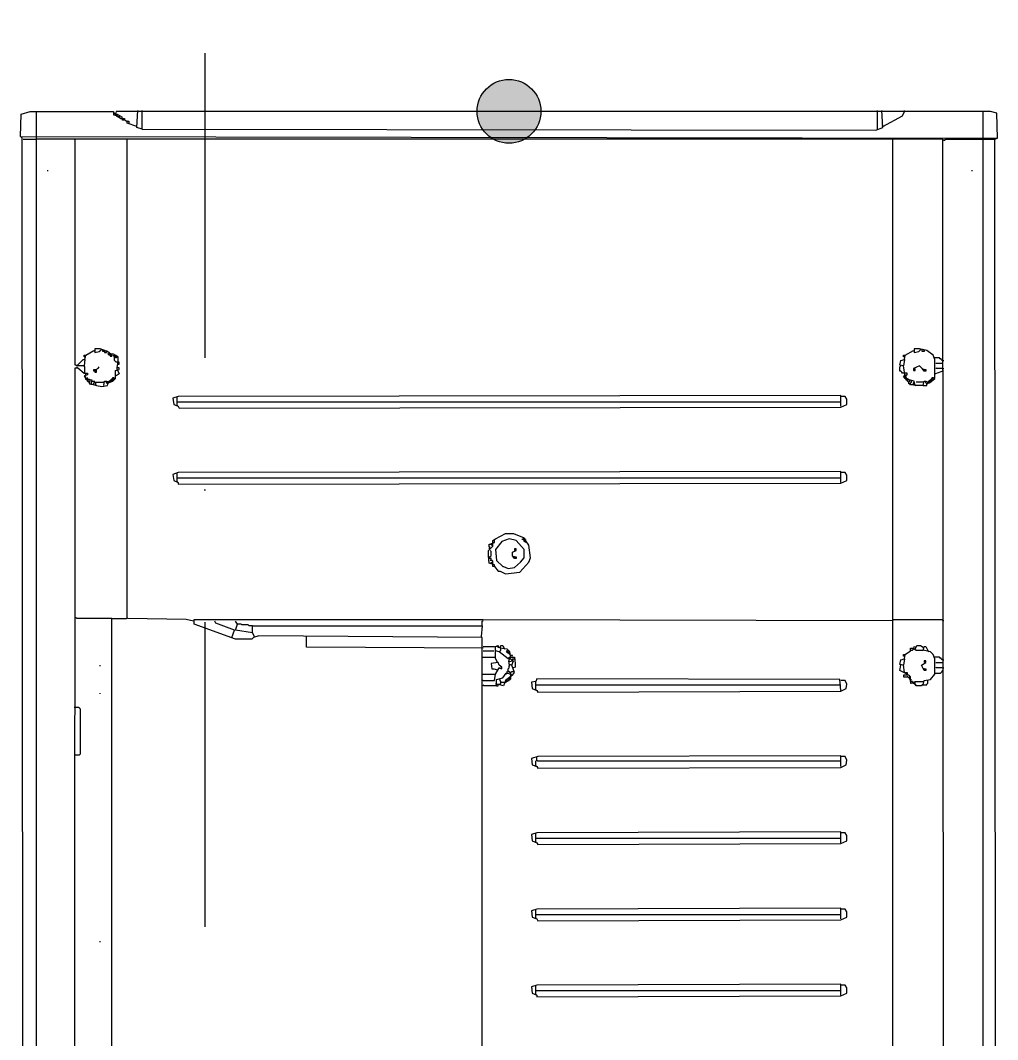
# Model space of a CAD drawing. Extents: x 3792242 to 5145247, y -1546315 to -1031918.
# Drawn here: x 3940755 to 3941524, y -1491204 to -1490401 of the extents above; entities that cross this region are included whole.
import ezdxf

# ---------------------------------------------------------------- set-up
doc = ezdxf.new("R2010")
doc.units = 0
doc.header["$MEASUREMENT"] = 0
doc.linetypes.add('BODKOCIARKOVANA_3', pattern=[5.6, 3, -1.3, 0, -1.3])
doc.layers.add('osi', color=253, linetype='CONTINUOUS')
doc.layers.add('ZZ-chladenie', color=133, linetype='CONTINUOUS')

msp = doc.modelspace()

# ---------------------------------------------------------------- hatches: boundary and pattern name
at = {"layer": 'ZZ-chladenie'}
h = msp.add_hatch(color=256, dxfattribs=at)
h.dxf.hatch_style = 1
h.paths.add_polyline_path([(3941164.645, -1490472.802, 1), (3941114.33, -1490472.802, 1)])

# ---------------------------------------------------------------- linework, layer by layer
at = {"layer": 'osi', "linetype": 'BODKOCIARKOVANA_3', "ltscale": 80}
msp.add_line((3940900, -1485946), (3940900, -1508356), dxfattribs=at)
at = {"layer": 'ZZ-chladenie'}
for p, q in [((3940846.475, -1490485.512), (3940847.182, -1490472.097)), ((3940850.712, -1490486.924), (3940850.712, -1490472.097)), ((3941429.676, -1490486.924), (3941429.676, -1490472.097)), ((3941433.912, -1490485.512), (3941433.206, -1490472.097)), ((3941450.857, -1490472.802), (3941450.857, -1490472.097)), ((3940754.689, -1490492.572), (3940755.394, -1490474.921)), ((3940755.394, -1490474.921), (3940762.456, -1490472.802)), ((3940762.456, -1490472.802), (3940828.118, -1490472.802)), ((3940767.397, -1492030.27), (3940767.397, -1490472.802)), ((3940828.118, -1490472.802), (3940828.118, -1490475.626)), ((3940828.824, -1490474.214), (3940828.118, -1490474.214)), ((3940828.118, -1490475.626), (3940829.53, -1490475.626)), ((3940829.53, -1490474.921), (3940828.824, -1490474.214)), ((3940830.236, -1490472.802), (3940829.53, -1490474.921)), ((3940829.53, -1490474.921), (3940830.943, -1490474.921)), ((3940829.53, -1490475.626), (3940829.53, -1490476.333)), ((3940829.53, -1490475.626), (3940833.767, -1490478.451)), ((3941518.638, -1490472.802), (3940830.236, -1490472.802)), ((3940830.943, -1490474.921), (3940834.472, -1490477.039)), ((3940830.943, -1490476.333), (3940830.943, -1490475.626)), ((3940830.943, -1490477.039), (3940830.943, -1490476.333)), ((3940831.648, -1490477.039), (3940830.943, -1490477.039)), ((3940831.648, -1490477.039), (3940832.355, -1490476.333)), ((3940832.355, -1490476.333), (3940833.06, -1490477.039)), ((3940833.06, -1490477.745), (3940833.06, -1490478.451)), ((3940833.767, -1490478.451), (3940836.591, -1490478.451)), ((3940834.472, -1490477.039), (3940834.472, -1490478.451)), ((3940835.179, -1490479.863), (3940835.179, -1490478.451)), ((3940836.591, -1490479.863), (3940835.179, -1490479.863)), ((3940836.591, -1490478.451), (3940836.591, -1490479.863)), ((3940837.297, -1490479.863), (3940836.591, -1490479.863)), ((3940838.003, -1490480.569), (3940837.297, -1490479.863)), ((3941433.912, -1490484.805), (3941449.445, -1490476.333)), ((3941449.445, -1490476.333), (3941450.857, -1490472.802)), ((3941512.99, -1491538.943), (3941512.99, -1490472.802)), ((3941523.581, -1490474.214), (3941518.638, -1490472.802)), ((3941524.287, -1490493.984), (3941523.581, -1490474.214)), ((3940838.709, -1490480.569), (3940838.003, -1490480.569)), ((3940838.709, -1490481.981), (3940838.709, -1490480.569)), ((3940838.709, -1490480.569), (3940840.121, -1490480.569)), ((3940846.475, -1490484.805), (3940838.709, -1490481.981)), ((3940840.121, -1490480.569), (3940840.121, -1490481.981)), ((3940850.712, -1490486.924), (3940846.475, -1490485.512)), ((3940850.712, -1490486.924), (3941428.264, -1490487.63)), ((3941428.264, -1490487.63), (3941433.912, -1490485.512)), ((3941433.912, -1490484.805), (3941433.206, -1490484.1)), ((3940756.101, -1490493.984), (3940754.689, -1490492.572)), ((3940754.689, -1490492.572), (3941524.287, -1490493.984)), ((3940757.403, -1492030.27), (3940756.101, -1490493.984)), ((3940756.807, -1490494.69), (3940767.397, -1490494.69)), ((3941481.218, -1490494.69), (3940767.397, -1490494.69)), ((3940797.758, -1490495.396), (3940797.052, -1490494.69)), ((3940797.758, -1490672.616), (3940797.758, -1490495.396)), ((3940838.709, -1490871.722), (3940838.709, -1490494.69)), ((3941441.679, -1492030.27), (3941441.679, -1490494.69)), ((3941481.924, -1491917.388), (3941481.218, -1490494.69)), ((3941481.924, -1490495.396), (3941481.218, -1490495.396)), ((3941481.924, -1490495.396), (3941482.63, -1490495.396)), ((3941482.63, -1490495.396), (3941483.336, -1490494.69)), ((3941483.336, -1490494.69), (3941512.99, -1490494.69)), ((3941512.99, -1490494.69), (3941522.169, -1490494.69)), ((3941522.169, -1490494.69), (3941524.287, -1490493.984)), ((3941522.875, -1492027.532), (3941522.169, -1490494.69)), ((3940775.87, -1490519.402), (3940776.576, -1490519.402)), ((3941503.811, -1490519.402), (3941504.518, -1490519.402)), ((3940804.819, -1490666.261), (3940804.819, -1490664.849)), ((3940804.819, -1490664.849), (3940806.231, -1490664.849)), ((3940805.524, -1490668.379), (3940806.231, -1490664.849)), ((3940806.231, -1490664.849), (3940812.585, -1490661.319)), ((3940812.585, -1490661.319), (3940813.291, -1490662.025)), ((3940817.527, -1490659.907), (3940813.291, -1490659.907)), ((3940813.291, -1490659.907), (3940813.291, -1490662.731)), ((3940813.291, -1490662.731), (3940816.821, -1490662.025)), ((3940816.821, -1490662.025), (3940818.234, -1490660.613)), ((3940823.176, -1490662.025), (3940817.527, -1490659.907)), ((3940818.234, -1490660.613), (3940818.234, -1490659.907)), ((3940819.646, -1490662.025), (3940819.646, -1490660.613)), ((3940821.058, -1490662.025), (3940819.646, -1490662.025)), ((3940821.058, -1490661.319), (3940821.058, -1490660.613)), ((3940821.058, -1490661.319), (3940821.058, -1490662.025)), ((3940821.058, -1490662.025), (3940821.058, -1490662.731)), ((3940821.058, -1490662.731), (3940822.47, -1490662.731)), ((3940822.47, -1490662.025), (3940822.47, -1490661.319)), ((3940822.47, -1490662.731), (3940822.47, -1490662.025)), ((3940826, -1490664.143), (3940823.176, -1490662.025)), ((3940823.882, -1490662.731), (3940823.882, -1490662.025)), ((3940823.882, -1490664.143), (3940823.882, -1490663.437)), ((3940823.882, -1490663.437), (3940824.588, -1490664.143)), ((3940824.588, -1490664.849), (3940823.882, -1490664.143)), ((3940824.588, -1490664.143), (3940825.294, -1490663.437)), ((3940824.588, -1490664.143), (3940825.294, -1490664.849)), ((3940825.294, -1490664.849), (3940824.588, -1490664.849)), ((3940825.294, -1490663.437), (3940826, -1490664.143)), ((3940825.294, -1490664.849), (3940826, -1490664.143)), ((3940825.294, -1490664.849), (3940825.294, -1490665.555)), ((3940826.706, -1490664.143), (3940826, -1490664.143)), ((3940828.118, -1490664.143), (3940826, -1490664.143)), ((3940826.706, -1490664.849), (3940826.706, -1490664.143)), ((3940826.706, -1490665.555), (3940826.706, -1490664.849)), ((3940831.648, -1490666.261), (3940828.118, -1490664.143)), ((3940828.118, -1490665.555), (3940828.118, -1490664.849)), ((3940828.118, -1490664.849), (3940828.824, -1490665.555)), ((3940828.824, -1490665.555), (3940829.53, -1490664.849)), ((3940829.53, -1490664.849), (3940830.236, -1490665.555)), ((3941450.151, -1490666.261), (3941450.151, -1490664.849)), ((3941450.151, -1490664.849), (3941451.564, -1490664.849)), ((3941450.857, -1490668.379), (3941451.564, -1490664.849)), ((3941451.564, -1490664.849), (3941457.918, -1490661.319)), ((3941457.918, -1490661.319), (3941458.624, -1490662.025)), ((3941462.86, -1490659.907), (3941458.624, -1490659.907)), ((3941458.624, -1490659.907), (3941458.624, -1490662.731)), ((3941458.624, -1490662.731), (3941462.155, -1490662.025)), ((3941462.155, -1490662.025), (3941463.567, -1490660.613)), ((3941468.509, -1490661.319), (3941462.86, -1490659.907)), ((3941463.567, -1490660.613), (3941463.567, -1490659.907)), ((3941464.979, -1490662.025), (3941464.979, -1490660.613)), ((3941466.391, -1490662.025), (3941464.979, -1490662.025)), ((3941466.391, -1490661.319), (3941466.391, -1490660.613)), ((3941466.391, -1490661.319), (3941466.391, -1490662.025)), ((3941473.451, -1490664.849), (3941468.509, -1490661.319)), ((3941474.863, -1490668.379), (3941473.451, -1490664.849)), ((3940798.464, -1490672.616), (3940797.758, -1490672.616)), ((3940799.17, -1490673.322), (3940798.464, -1490672.616)), ((3940799.17, -1490673.322), (3940804.112, -1490668.379)), ((3940804.112, -1490668.379), (3940805.524, -1490668.379)), ((3940805.524, -1490666.261), (3940804.819, -1490666.261)), ((3940805.524, -1490668.379), (3940804.819, -1490673.322)), ((3940805.524, -1490666.261), (3940806.231, -1490666.261)), ((3940825.294, -1490665.555), (3940826.706, -1490665.555)), ((3940828.824, -1490665.555), (3940828.118, -1490665.555)), ((3940828.824, -1490669.085), (3940828.824, -1490665.555)), ((3940829.53, -1490669.791), (3940828.824, -1490669.085)), ((3940829.53, -1490666.261), (3940830.236, -1490665.555)), ((3940829.53, -1490666.967), (3940829.53, -1490666.261)), ((3940830.236, -1490666.967), (3940829.53, -1490666.967)), ((3940830.236, -1490670.497), (3940829.53, -1490669.791)), ((3940830.943, -1490665.555), (3940830.236, -1490665.555)), ((3940830.943, -1490666.261), (3940830.236, -1490666.967)), ((3940830.943, -1490670.497), (3940830.236, -1490670.497)), ((3940830.943, -1490666.261), (3940830.943, -1490665.555)), ((3940830.943, -1490674.734), (3940831.648, -1490669.791)), ((3940832.355, -1490670.497), (3940830.943, -1490670.497)), ((3940830.943, -1490671.91), (3940832.355, -1490671.91)), ((3940831.648, -1490669.791), (3940831.648, -1490666.261)), ((3940832.355, -1490671.91), (3940832.355, -1490670.497)), ((3941447.327, -1490672.616), (3941448.033, -1490669.085)), ((3941450.151, -1490673.322), (3941447.327, -1490672.616)), ((3941448.033, -1490669.085), (3941450.857, -1490668.379)), ((3941448.033, -1490673.322), (3941448.033, -1490672.616)), ((3941450.857, -1490666.261), (3941450.151, -1490666.261)), ((3941450.857, -1490668.379), (3941450.151, -1490673.322)), ((3941450.857, -1490666.261), (3941451.564, -1490666.261)), ((3941478.394, -1490666.967), (3941474.157, -1490666.967)), ((3941474.863, -1490679.676), (3941474.863, -1490668.379)), ((3941475.569, -1490671.203), (3941481.218, -1490671.203)), ((3941479.099, -1490667.673), (3941478.394, -1490666.967)), ((3941479.806, -1490667.673), (3941479.099, -1490667.673)), ((3941479.806, -1490668.379), (3941479.806, -1490667.673)), ((3941480.512, -1490669.085), (3941479.806, -1490668.379)), ((3941481.218, -1490669.085), (3941480.512, -1490668.379)), ((3941481.218, -1490669.085), (3941480.512, -1490669.085)), ((3941481.218, -1490669.085), (3941481.924, -1490669.085)), ((3940797.114, -1492030.27), (3940797.758, -1490674.734)), ((3940797.758, -1490674.734), (3940799.876, -1490674.734)), ((3940804.819, -1490673.322), (3940799.17, -1490673.322)), ((3940799.17, -1490674.028), (3940799.17, -1490674.734)), ((3940799.876, -1490674.734), (3940804.819, -1490678.97)), ((3940805.524, -1490674.028), (3940804.819, -1490673.322)), ((3940804.819, -1490678.97), (3940807.643, -1490678.97)), ((3940807.643, -1490680.382), (3940804.819, -1490681.088)), ((3940804.819, -1490681.088), (3940807.643, -1490685.324)), ((3940805.524, -1490678.97), (3940805.524, -1490674.028)), ((3940806.231, -1490680.382), (3940806.231, -1490678.97)), ((3940807.643, -1490678.97), (3940807.643, -1490680.382)), ((3940812.585, -1490677.558), (3940812.585, -1490676.146)), ((3940812.585, -1490676.146), (3940813.997, -1490676.146)), ((3940813.291, -1490677.558), (3940812.585, -1490677.558)), ((3940813.997, -1490676.852), (3940813.291, -1490677.558)), ((3940813.291, -1490677.558), (3940813.291, -1490678.264)), ((3940813.291, -1490678.264), (3940814.703, -1490678.264)), ((3940813.997, -1490676.146), (3940813.997, -1490676.852)), ((3940814.703, -1490676.146), (3940815.409, -1490675.44)), ((3940814.703, -1490678.264), (3940814.703, -1490676.146)), ((3940815.409, -1490675.44), (3940816.115, -1490674.734)), ((3940816.115, -1490674.734), (3940816.821, -1490674.028)), ((3940829.53, -1490676.852), (3940832.355, -1490676.146)), ((3940829.53, -1490683.207), (3940829.53, -1490676.852)), ((3940832.355, -1490679.676), (3940830.236, -1490681.088)), ((3940830.943, -1490676.146), (3940830.943, -1490674.734)), ((3940832.355, -1490674.734), (3940830.943, -1490674.734)), ((3940830.943, -1490676.146), (3940832.355, -1490679.676)), ((3940832.355, -1490676.146), (3940832.355, -1490674.734)), ((3941447.327, -1490674.028), (3941448.033, -1490673.322)), ((3941447.327, -1490677.558), (3941447.327, -1490674.028)), ((3941448.033, -1490677.558), (3941447.327, -1490677.558)), ((3941448.739, -1490678.264), (3941448.033, -1490677.558)), ((3941449.445, -1490678.97), (3941448.739, -1490678.264)), ((3941450.857, -1490678.97), (3941449.445, -1490678.97)), ((3941451.564, -1490681.794), (3941450.151, -1490673.322)), ((3941454.388, -1490686.031), (3941450.151, -1490681.088)), ((3941450.151, -1490681.088), (3941451.564, -1490681.088)), ((3941451.564, -1490678.97), (3941450.857, -1490678.97)), ((3941452.976, -1490678.97), (3941451.564, -1490678.97)), ((3941451.564, -1490681.088), (3941452.269, -1490680.382)), ((3941452.269, -1490681.794), (3941451.564, -1490681.088)), ((3941452.269, -1490680.382), (3941452.976, -1490680.382)), ((3941452.976, -1490680.382), (3941452.976, -1490678.97)), ((3941462.86, -1490673.322), (3941457.918, -1490675.44)), ((3941457.918, -1490675.44), (3941457.918, -1490676.852)), ((3941457.918, -1490676.852), (3941459.33, -1490676.852)), ((3941459.33, -1490676.852), (3941459.33, -1490675.44)), ((3941464.979, -1490675.44), (3941462.86, -1490673.322)), ((3941466.391, -1490677.558), (3941464.979, -1490675.44)), ((3941466.391, -1490676.146), (3941465.684, -1490676.146)), ((3941466.391, -1490676.146), (3941467.803, -1490676.146)), ((3941467.803, -1490677.558), (3941466.391, -1490677.558)), ((3941467.803, -1490676.146), (3941467.803, -1490677.558)), ((3941474.863, -1490679.676), (3941480.512, -1490677.558)), ((3941474.863, -1490683.207), (3941474.863, -1490679.676)), ((3941476.275, -1490675.44), (3941475.569, -1490674.734)), ((3941481.218, -1490675.44), (3941476.275, -1490675.44)), ((3941480.512, -1490677.558), (3941481.218, -1490676.852)), ((3941481.218, -1490675.44), (3941481.924, -1490675.44)), ((3940805.524, -1490682.5), (3940806.231, -1490681.794)), ((3940806.231, -1490683.207), (3940805.524, -1490682.5)), ((3940806.231, -1490683.912), (3940806.231, -1490683.207)), ((3940806.936, -1490683.912), (3940806.231, -1490683.912)), ((3940808.349, -1490683.912), (3940806.936, -1490682.5)), ((3940806.936, -1490683.912), (3940807.643, -1490683.207)), ((3940807.643, -1490684.619), (3940806.936, -1490683.912)), ((3940807.643, -1490683.207), (3940808.349, -1490683.912)), ((3940808.349, -1490685.324), (3940807.643, -1490684.619)), ((3940807.643, -1490685.324), (3940808.349, -1490685.324)), ((3940809.055, -1490683.912), (3940808.349, -1490683.912)), ((3940811.173, -1490684.619), (3940808.349, -1490683.912)), ((3940808.349, -1490686.031), (3940808.349, -1490685.324)), ((3940808.349, -1490685.324), (3940809.055, -1490687.443)), ((3940809.055, -1490686.031), (3940808.349, -1490686.031)), ((3940809.055, -1490684.619), (3940809.055, -1490683.912)), ((3940809.055, -1490686.031), (3940809.761, -1490685.324)), ((3940809.055, -1490687.443), (3940810.467, -1490687.443)), ((3940809.761, -1490685.324), (3940809.761, -1490684.619)), ((3940810.467, -1490687.443), (3940811.173, -1490684.619)), ((3940810.467, -1490687.443), (3940810.467, -1490688.148)), ((3940810.467, -1490687.443), (3940814.703, -1490688.855)), ((3940811.173, -1490685.324), (3940813.291, -1490685.324)), ((3940812.585, -1490686.736), (3940813.291, -1490686.031)), ((3940812.585, -1490688.148), (3940812.585, -1490686.736)), ((3940813.291, -1490686.031), (3940820.352, -1490686.031)), ((3940813.997, -1490686.736), (3940813.291, -1490686.736)), ((3940813.997, -1490688.148), (3940813.997, -1490686.736)), ((3940813.997, -1490688.148), (3940813.997, -1490688.855)), ((3940814.703, -1490688.855), (3940818.939, -1490689.561)), ((3940818.939, -1490689.561), (3940823.176, -1490688.855)), ((3940820.352, -1490688.855), (3940821.058, -1490685.324)), ((3940821.058, -1490685.324), (3940822.47, -1490685.324)), ((3940822.47, -1490685.324), (3940823.882, -1490686.031)), ((3940822.47, -1490686.736), (3940822.47, -1490686.031)), ((3940823.176, -1490687.443), (3940822.47, -1490686.736)), ((3940823.176, -1490688.855), (3940823.882, -1490686.736)), ((3940823.176, -1490687.443), (3940823.882, -1490687.443)), ((3940823.882, -1490686.031), (3940828.118, -1490682.5)), ((3940823.882, -1490686.031), (3940823.882, -1490685.324)), ((3940823.882, -1490686.736), (3940827.412, -1490685.324)), ((3940823.882, -1490687.443), (3940823.882, -1490686.736)), ((3940825.294, -1490685.324), (3940825.294, -1490684.619)), ((3940825.294, -1490684.619), (3940826, -1490684.619)), ((3940825.294, -1490685.324), (3940825.294, -1490686.031)), ((3940826, -1490684.619), (3940826.706, -1490683.912)), ((3940826, -1490684.619), (3940826.706, -1490685.324)), ((3940826.706, -1490683.912), (3940827.412, -1490683.207)), ((3940826.706, -1490685.324), (3940827.412, -1490684.619)), ((3940827.412, -1490683.207), (3940827.412, -1490682.5)), ((3940827.412, -1490682.5), (3940828.118, -1490682.5)), ((3940827.412, -1490685.324), (3940829.53, -1490683.207)), ((3940827.412, -1490684.619), (3940828.118, -1490684.619)), ((3940828.824, -1490683.207), (3940828.118, -1490682.5)), ((3940828.118, -1490683.912), (3940828.824, -1490683.207)), ((3940828.118, -1490684.619), (3940828.118, -1490683.912)), ((3941450.857, -1490682.5), (3941450.151, -1490682.5)), ((3941451.564, -1490683.207), (3941450.857, -1490682.5)), ((3941453.681, -1490683.912), (3941451.564, -1490681.794)), ((3941452.269, -1490683.912), (3941451.564, -1490683.207)), ((3941452.269, -1490682.5), (3941452.269, -1490681.794)), ((3941452.269, -1490683.912), (3941452.976, -1490683.207)), ((3941452.269, -1490684.619), (3941452.269, -1490683.912)), ((3941452.976, -1490684.619), (3941452.269, -1490684.619)), ((3941452.976, -1490683.207), (3941453.681, -1490683.912)), ((3941453.681, -1490685.324), (3941452.976, -1490684.619)), ((3941454.388, -1490683.912), (3941453.681, -1490683.912)), ((3941458.624, -1490685.324), (3941453.681, -1490683.912)), ((3941454.388, -1490686.031), (3941453.681, -1490685.324)), ((3941454.388, -1490684.619), (3941454.388, -1490683.912)), ((3941454.388, -1490686.031), (3941455.093, -1490685.324)), ((3941454.388, -1490687.443), (3941454.388, -1490686.031)), ((3941455.093, -1490687.443), (3941454.388, -1490687.443)), ((3941455.093, -1490685.324), (3941455.093, -1490684.619)), ((3941455.8, -1490688.148), (3941455.093, -1490687.443)), ((3941455.8, -1490686.736), (3941456.506, -1490686.031)), ((3941455.8, -1490687.443), (3941455.8, -1490686.736)), ((3941457.918, -1490688.148), (3941455.8, -1490688.148)), ((3941456.506, -1490685.324), (3941456.506, -1490684.619)), ((3941456.506, -1490686.031), (3941456.506, -1490685.324)), ((3941457.918, -1490686.736), (3941458.624, -1490686.031)), ((3941457.918, -1490688.148), (3941457.918, -1490686.736)), ((3941457.918, -1490688.148), (3941459.33, -1490688.148)), ((3941459.33, -1490688.855), (3941458.624, -1490685.324)), ((3941458.624, -1490686.031), (3941458.624, -1490686.736)), ((3941459.33, -1490688.148), (3941460.036, -1490688.855)), ((3941465.684, -1490688.855), (3941459.33, -1490688.855)), ((3941465.684, -1490686.031), (3941460.036, -1490686.031)), ((3941465.684, -1490688.855), (3941466.391, -1490685.324)), ((3941465.684, -1490688.855), (3941468.509, -1490688.855)), ((3941466.391, -1490685.324), (3941467.803, -1490685.324)), ((3941467.803, -1490685.324), (3941470.627, -1490686.736)), ((3941467.803, -1490686.736), (3941467.803, -1490686.031)), ((3941468.509, -1490687.443), (3941467.803, -1490686.736)), ((3941468.509, -1490687.443), (3941469.215, -1490686.736)), ((3941468.509, -1490688.855), (3941468.509, -1490687.443)), ((3941469.215, -1490687.443), (3941468.509, -1490687.443)), ((3941469.215, -1490686.031), (3941473.451, -1490682.5)), ((3941469.215, -1490686.736), (3941469.215, -1490687.443)), ((3941470.627, -1490686.736), (3941474.863, -1490683.207)), ((3941470.627, -1490685.324), (3941470.627, -1490684.619)), ((3941470.627, -1490684.619), (3941471.333, -1490684.619)), ((3941470.627, -1490685.324), (3941470.627, -1490686.031)), ((3941471.333, -1490684.619), (3941472.039, -1490683.912)), ((3941471.333, -1490684.619), (3941472.039, -1490685.324)), ((3941472.039, -1490683.912), (3941472.745, -1490683.207)), ((3941472.039, -1490685.324), (3941472.745, -1490684.619)), ((3941472.745, -1490683.207), (3941472.745, -1490682.5)), ((3941472.745, -1490682.5), (3941473.451, -1490682.5)), ((3941472.745, -1490684.619), (3941473.451, -1490684.619)), ((3941474.157, -1490683.207), (3941473.451, -1490682.5)), ((3941473.451, -1490683.912), (3941474.157, -1490683.207)), ((3941473.451, -1490684.619), (3941473.451, -1490683.912)), ((3941400.727, -1490696.622), (3940878.954, -1490697.327)), ((3941400.727, -1490705.094), (3941400.727, -1490696.622)), ((3940878.954, -1490697.327), (3940874.718, -1490698.739)), ((3940874.718, -1490698.739), (3940875.424, -1490703.682)), ((3940875.424, -1490703.682), (3940878.954, -1490705.094)), ((3940878.248, -1490704.388), (3940878.248, -1490698.034)), ((3940878.248, -1490701.564), (3941400.727, -1490701.564)), ((3940878.248, -1490704.388), (3940878.248, -1490705.094)), ((3940878.954, -1490705.094), (3940879.66, -1490706.506)), ((3941404.258, -1490697.327), (3941400.727, -1490697.327)), ((3941400.727, -1490705.8), (3941405.67, -1490703.682)), ((3941405.67, -1490699.446), (3941404.258, -1490697.327)), ((3941405.67, -1490703.682), (3941405.67, -1490699.446)), ((3940879.66, -1490706.506), (3941400.727, -1490705.8)), ((3940878.954, -1490757.342), (3940874.718, -1490758.754)), ((3940874.718, -1490758.754), (3940875.424, -1490763.697)), ((3940878.248, -1490764.402), (3940878.248, -1490758.048)), ((3941400.727, -1490756.636), (3940878.954, -1490757.342)), ((3941400.727, -1490765.109), (3941400.727, -1490756.636)), ((3941404.258, -1490757.342), (3941400.727, -1490757.342)), ((3941405.67, -1490759.46), (3941404.258, -1490757.342)), ((3941405.67, -1490763.697), (3941405.67, -1490759.46)), ((3940875.424, -1490763.697), (3940878.954, -1490765.109)), ((3940878.248, -1490761.578), (3941400.727, -1490761.578)), ((3940878.248, -1490764.402), (3940878.248, -1490765.109)), ((3940878.954, -1490765.109), (3940878.954, -1490766.521)), ((3940878.954, -1490766.521), (3941400.727, -1490765.815)), ((3941400.727, -1490765.815), (3941405.67, -1490763.697)), ((3941126.779, -1490811.002), (3941128.897, -1490809.59)), ((3941128.897, -1490809.59), (3941136.663, -1490805.354)), ((3941139.488, -1490809.59), (3941133.839, -1490811.708)), ((3941136.663, -1490805.354), (3941143.018, -1490805.354)), ((3941145.136, -1490811.002), (3941139.488, -1490809.59)), ((3941143.018, -1490805.354), (3941151.49, -1490808.884)), ((3941151.49, -1490808.884), (3941150.078, -1490810.296)), ((3941150.078, -1490810.296), (3941150.078, -1490809.59)), ((3941150.078, -1490809.59), (3941151.49, -1490809.59)), ((3941152.197, -1490809.59), (3941151.49, -1490809.59)), ((3941152.197, -1490810.296), (3941152.197, -1490809.59)), ((3941123.249, -1490818.768), (3941126.779, -1490815.239)), ((3941123.955, -1490815.944), (3941123.955, -1490813.826)), ((3941123.955, -1490813.826), (3941125.367, -1490813.826)), ((3941123.955, -1490815.944), (3941124.661, -1490815.944)), ((3941124.661, -1490815.944), (3941123.955, -1490816.651)), ((3941123.955, -1490816.651), (3941123.955, -1490817.356)), ((3941123.955, -1490817.356), (3941124.661, -1490817.356)), ((3941125.367, -1490813.826), (3941125.367, -1490813.12)), ((3941125.367, -1490813.12), (3941126.779, -1490813.12)), ((3941125.367, -1490813.826), (3941126.073, -1490814.532)), ((3941126.073, -1490814.532), (3941126.779, -1490814.532)), ((3941126.779, -1490815.239), (3941126.779, -1490811.002)), ((3941126.779, -1490813.12), (3941127.485, -1490812.414)), ((3941127.485, -1490812.414), (3941128.191, -1490812.414)), ((3941128.191, -1490811.002), (3941128.191, -1490810.296)), ((3941128.191, -1490812.414), (3941128.191, -1490811.002)), ((3941133.839, -1490811.708), (3941128.897, -1490818.063)), ((3941145.136, -1490817.356), (3941143.724, -1490817.356)), ((3941143.724, -1490817.356), (3941143.724, -1490818.768)), ((3941151.49, -1490818.063), (3941145.136, -1490811.002)), ((3941145.136, -1490818.768), (3941145.136, -1490817.356)), ((3941152.197, -1490810.296), (3941150.785, -1490811.002)), ((3941150.785, -1490811.002), (3941153.609, -1490812.414)), ((3941152.903, -1490811.002), (3941152.197, -1490810.296)), ((3941155.021, -1490814.532), (3941152.197, -1490810.296)), ((3941152.197, -1490811.708), (3941152.903, -1490811.002)), ((3941152.197, -1490811.708), (3941152.197, -1490812.414)), ((3941156.433, -1490824.417), (3941155.021, -1490814.532)), ((3941123.249, -1490823.005), (3941123.249, -1490818.768)), ((3941123.955, -1490828.654), (3941123.249, -1490823.005)), ((3941123.955, -1490823.711), (3941123.249, -1490823.711)), ((3941123.955, -1490823.711), (3941124.661, -1490823.711)), ((3941125.367, -1490825.123), (3941123.955, -1490825.123)), ((3941125.367, -1490819.475), (3941124.661, -1490818.768)), ((3941124.661, -1490823.711), (3941125.367, -1490823.005)), ((3941125.367, -1490823.005), (3941125.367, -1490819.475)), ((3941125.367, -1490825.829), (3941125.367, -1490825.123)), ((3941128.897, -1490818.063), (3941129.603, -1490826.535)), ((3941142.312, -1490820.18), (3941145.136, -1490818.768)), ((3941142.312, -1490823.005), (3941142.312, -1490820.18)), ((3941143.724, -1490825.123), (3941142.312, -1490823.005)), ((3941143.724, -1490823.711), (3941143.018, -1490823.711)), ((3941143.724, -1490823.711), (3941145.136, -1490823.711)), ((3941145.136, -1490825.123), (3941143.724, -1490825.123)), ((3941145.136, -1490823.711), (3941145.136, -1490825.123)), ((3941148.666, -1490827.947), (3941151.49, -1490824.417)), ((3941151.49, -1490824.417), (3941151.49, -1490818.063)), ((3941155.021, -1490827.947), (3941156.433, -1490824.417)), ((3941128.191, -1490830.066), (3941123.955, -1490828.654)), ((3941124.661, -1490826.535), (3941125.367, -1490825.829)), ((3941126.073, -1490826.535), (3941124.661, -1490826.535)), ((3941125.367, -1490828.654), (3941126.073, -1490827.947)), ((3941126.779, -1490827.242), (3941126.073, -1490826.535)), ((3941126.073, -1490827.947), (3941126.779, -1490827.947)), ((3941126.779, -1490830.066), (3941126.779, -1490827.242)), ((3941126.779, -1490831.478), (3941126.779, -1490830.066)), ((3941128.191, -1490831.478), (3941126.779, -1490831.478)), ((3941128.191, -1490831.478), (3941128.191, -1490830.066)), ((3941128.191, -1490831.478), (3941128.897, -1490832.184)), ((3941128.191, -1490831.478), (3941131.015, -1490835.008)), ((3941129.603, -1490826.535), (3941134.545, -1490831.478)), ((3941134.545, -1490831.478), (3941135.251, -1490831.478)), ((3941135.251, -1490831.478), (3941138.782, -1490832.89)), ((3941138.782, -1490832.89), (3941143.724, -1490832.184)), ((3941143.724, -1490832.184), (3941148.666, -1490827.947)), ((3941147.961, -1490835.714), (3941155.021, -1490827.947)), ((3941131.015, -1490835.008), (3941132.427, -1490835.008)), ((3941132.427, -1490835.008), (3941136.663, -1490837.126)), ((3941136.663, -1490837.126), (3941147.961, -1490835.714)), ((3940798.464, -1490871.722), (3940797.758, -1490871.722)), ((3940799.17, -1490872.429), (3940798.464, -1490871.722)), ((3940826.706, -1490872.429), (3940799.17, -1490872.429)), ((3940826.706, -1492030.27), (3940826.706, -1490872.429)), ((3940826.706, -1490872.429), (3940838.003, -1490872.429)), ((3940838.003, -1490872.429), (3940838.709, -1490871.722)), ((3940839.415, -1490872.429), (3940838.709, -1490871.722)), ((3940885.309, -1490873.135), (3940839.415, -1490872.429)), ((3940890.957, -1490874.547), (3940885.309, -1490873.135)), ((3940891.663, -1490876.665), (3940891.663, -1490873.135)), ((3940891.663, -1490873.135), (3941119.013, -1490873.135)), ((3941118.306, -1490874.547), (3941119.013, -1490873.841)), ((3941119.013, -1490873.135), (3941441.679, -1490873.841)), ((3941441.679, -1490873.841), (3941442.385, -1490873.135)), ((3941442.385, -1490873.135), (3941480.512, -1490873.135)), ((3941480.512, -1490873.135), (3941481.218, -1490873.841)), ((3941481.218, -1490873.841), (3941481.924, -1490873.841)), ((3940924.141, -1490888.668), (3940891.663, -1490876.665)), ((3940908.608, -1490875.959), (3940907.902, -1490874.547)), ((3940923.436, -1490881.608), (3940908.608, -1490875.959)), ((3940921.317, -1490887.256), (3940923.436, -1490881.608)), ((3940925.553, -1490876.665), (3940924.141, -1490874.547)), ((3940924.141, -1490881.608), (3940925.553, -1490876.665)), ((3940937.556, -1490883.726), (3940924.141, -1490881.608)), ((3940928.378, -1490876.665), (3940925.553, -1490876.665)), ((3940929.084, -1490877.371), (3940928.378, -1490876.665)), ((3940934.027, -1490877.371), (3940929.084, -1490877.371)), ((3940934.732, -1490878.077), (3940934.027, -1490877.371)), ((3940937.556, -1490878.077), (3940934.732, -1490878.077)), ((3940937.556, -1490883.726), (3940937.556, -1490878.077)), ((3940937.556, -1490878.077), (3941118.306, -1490878.077)), ((3941118.306, -1490878.077), (3941117.6, -1490886.55)), ((3941118.306, -1490878.077), (3941118.306, -1490874.547)), ((3940936.851, -1490888.668), (3940924.141, -1490888.668)), ((3940938.263, -1490887.256), (3940936.851, -1490888.668)), ((3940938.968, -1490886.55), (3940937.556, -1490883.726)), ((3940942.499, -1490885.844), (3940938.263, -1490887.256)), ((3941118.306, -1490887.256), (3940942.499, -1490885.844)), ((3940979.92, -1490886.55), (3940979.92, -1490885.844)), ((3940979.92, -1490895.022), (3940979.92, -1490886.55)), ((3941117.6, -1490886.55), (3941117.6, -1490887.256)), ((3941118.306, -1492030.27), (3941118.306, -1490887.256)), ((3941119.013, -1490895.729), (3940979.92, -1490895.022)), ((3941119.013, -1490894.316), (3941128.191, -1490894.316)), ((3941119.013, -1490897.847), (3941127.485, -1490897.847)), ((3941128.897, -1490894.316), (3941131.015, -1490893.61)), ((3941128.897, -1490903.495), (3941128.897, -1490894.316)), ((3941131.721, -1490898.553), (3941128.897, -1490897.847)), ((3941131.015, -1490895.022), (3941129.603, -1490894.316)), ((3941131.015, -1490893.61), (3941131.015, -1490895.022)), ((3941131.015, -1490895.022), (3941132.427, -1490895.022)), ((3941132.427, -1490895.729), (3941133.133, -1490893.61)), ((3941133.133, -1490895.729), (3941132.427, -1490895.022)), ((3941138.076, -1490896.434), (3941132.427, -1490895.729)), ((3941132.427, -1490897.847), (3941133.133, -1490897.141)), ((3941132.427, -1490898.553), (3941132.427, -1490897.847)), ((3941133.133, -1490893.61), (3941134.545, -1490893.61)), ((3941133.133, -1490896.434), (3941133.133, -1490895.729)), ((3941133.133, -1490897.141), (3941133.133, -1490896.434)), ((3941134.545, -1490893.61), (3941135.958, -1490896.434)), ((3941140.9, -1490901.377), (3941137.37, -1490897.847)), ((3941137.37, -1490897.847), (3941138.782, -1490897.847)), ((3941140.194, -1490898.553), (3941138.076, -1490896.434)), ((3941139.488, -1490897.847), (3941138.782, -1490897.847)), ((3941139.488, -1490898.553), (3941139.488, -1490897.847)), ((3941451.564, -1490900.671), (3941455.8, -1490897.847)), ((3941455.8, -1490897.847), (3941455.8, -1490895.729)), ((3941455.8, -1490895.729), (3941457.918, -1490895.729)), ((3941455.8, -1490897.141), (3941457.212, -1490897.141)), ((3941457.212, -1490897.141), (3941457.918, -1490896.434)), ((3941457.918, -1490896.434), (3941457.212, -1490896.434)), ((3941459.33, -1490895.022), (3941457.918, -1490895.022)), ((3941457.918, -1490895.729), (3941460.036, -1490897.141)), ((3941459.33, -1490896.434), (3941460.742, -1490893.61)), ((3941459.33, -1490896.434), (3941459.33, -1490897.141)), ((3941460.036, -1490897.141), (3941465.684, -1490897.141)), ((3941460.742, -1490893.61), (3941463.567, -1490893.61)), ((3941463.567, -1490893.61), (3941465.684, -1490895.022)), ((3941465.684, -1490897.141), (3941466.391, -1490894.316)), ((3941471.333, -1490898.553), (3941465.684, -1490897.141)), ((3941466.391, -1490894.316), (3941467.803, -1490894.316)), ((3941467.803, -1490894.316), (3941469.921, -1490898.553)), ((3941118.306, -1490902.789), (3941128.191, -1490902.789)), ((3941130.309, -1490907.025), (3941128.897, -1490903.495)), ((3941138.782, -1490904.201), (3941131.721, -1490898.553)), ((3941138.076, -1490899.259), (3941138.076, -1490898.553)), ((3941138.782, -1490899.259), (3941138.076, -1490899.259)), ((3941138.782, -1490899.259), (3941139.488, -1490899.965)), ((3941140.194, -1490899.259), (3941139.488, -1490898.553)), ((3941139.488, -1490899.965), (3941140.194, -1490899.259)), ((3941139.488, -1490899.965), (3941140.194, -1490899.259)), ((3941139.488, -1490908.437), (3941139.488, -1490902.789)), ((3941139.488, -1490902.789), (3941143.724, -1490902.789)), ((3941140.194, -1490903.495), (3941139.488, -1490904.201)), ((3941139.488, -1490904.201), (3941140.9, -1490904.201)), ((3941139.488, -1490906.319), (3941142.312, -1490905.613)), ((3941140.9, -1490902.789), (3941140.194, -1490898.553)), ((3941142.312, -1490905.613), (3941140.194, -1490903.495)), ((3941142.312, -1490901.377), (3941140.9, -1490901.377)), ((3941141.606, -1490909.144), (3941143.018, -1490905.613)), ((3941142.312, -1490902.083), (3941142.312, -1490901.377)), ((3941143.018, -1490905.613), (3941142.312, -1490904.201)), ((3941142.312, -1490904.201), (3941143.724, -1490904.201)), ((3941143.724, -1490902.789), (3941144.43, -1490907.732)), ((3941447.327, -1490908.437), (3941448.033, -1490904.907)), ((3941448.033, -1490904.907), (3941450.857, -1490904.201)), ((3941450.151, -1490902.083), (3941450.151, -1490900.671)), ((3941450.151, -1490900.671), (3941451.564, -1490900.671)), ((3941450.857, -1490902.083), (3941450.151, -1490902.083)), ((3941450.857, -1490904.201), (3941450.151, -1490909.144)), ((3941450.857, -1490904.201), (3941451.564, -1490900.671)), ((3941450.857, -1490902.083), (3941451.564, -1490902.083)), ((3941467.803, -1490905.613), (3941466.391, -1490905.613)), ((3941466.391, -1490905.613), (3941466.391, -1490907.025)), ((3941467.803, -1490907.025), (3941467.803, -1490905.613)), ((3941473.451, -1490900.671), (3941471.333, -1490898.553)), ((3941474.863, -1490904.201), (3941473.451, -1490900.671)), ((3941478.394, -1490902.789), (3941474.157, -1490902.789)), ((3941474.863, -1490916.204), (3941474.863, -1490904.201)), ((3941479.099, -1490903.495), (3941478.394, -1490902.789)), ((3941479.806, -1490903.495), (3941479.099, -1490903.495)), ((3941479.806, -1490904.201), (3941479.806, -1490903.495)), ((3941480.512, -1490904.907), (3941479.806, -1490904.201)), ((3941481.218, -1490904.907), (3941480.512, -1490904.201)), ((3941481.218, -1490904.907), (3941480.512, -1490904.907)), ((3941481.218, -1490904.907), (3941481.924, -1490904.907)), ((3940817.527, -1490909.849), (3940817.527, -1490909.144)), ((3941131.015, -1490907.025), (3941125.367, -1490907.732)), ((3941125.367, -1490907.732), (3941126.073, -1490911.968)), ((3941126.073, -1490911.968), (3941127.485, -1490911.968)), ((3941127.485, -1490911.968), (3941130.309, -1490912.674)), ((3941128.897, -1490916.204), (3941131.721, -1490911.261)), ((3941130.309, -1490912.674), (3941131.015, -1490912.674)), ((3941131.721, -1490909.144), (3941131.015, -1490907.025)), ((3941133.839, -1490910.556), (3941131.721, -1490909.144)), ((3941131.721, -1490911.261), (3941132.427, -1490911.261)), ((3941132.427, -1490911.261), (3941132.427, -1490911.968)), ((3941132.427, -1490911.261), (3941133.839, -1490911.968)), ((3941133.839, -1490911.968), (3941133.839, -1490910.556)), ((3941138.076, -1490914.086), (3941138.782, -1490913.38)), ((3941139.488, -1490906.319), (3941138.782, -1490906.319)), ((3941138.782, -1490911.968), (3941139.488, -1490911.261)), ((3941138.782, -1490913.38), (3941138.782, -1490911.968)), ((3941141.606, -1490909.144), (3941139.488, -1490908.437)), ((3941139.488, -1490909.849), (3941140.194, -1490909.144)), ((3941139.488, -1490911.261), (3941139.488, -1490909.849)), ((3941140.194, -1490909.144), (3941140.194, -1490908.437)), ((3941143.724, -1490914.792), (3941141.606, -1490909.144)), ((3941143.018, -1490911.261), (3941142.312, -1490911.261)), ((3941144.43, -1490910.556), (3941143.018, -1490911.261)), ((3941144.43, -1490907.732), (3941144.43, -1490910.556)), ((3941450.151, -1490909.144), (3941447.327, -1490908.437)), ((3941447.327, -1490913.38), (3941448.033, -1490909.144)), ((3941452.976, -1490916.204), (3941447.327, -1490913.38)), ((3941448.033, -1490909.144), (3941448.033, -1490908.437)), ((3941450.857, -1490914.792), (3941450.151, -1490909.144)), ((3941464.272, -1490909.144), (3941467.803, -1490907.025)), ((3941466.391, -1490913.38), (3941464.272, -1490909.144)), ((3941466.391, -1490911.968), (3941465.684, -1490911.968)), ((3941466.391, -1490911.968), (3941467.803, -1490911.968)), ((3941467.803, -1490913.38), (3941466.391, -1490913.38)), ((3941467.803, -1490911.968), (3941467.803, -1490913.38)), ((3941475.569, -1490907.025), (3941481.218, -1490907.025)), ((3941476.275, -1490911.261), (3941475.569, -1490910.556)), ((3941481.218, -1490911.261), (3941476.275, -1490911.261)), ((3941480.512, -1490914.086), (3941481.218, -1490913.38)), ((3941481.218, -1490911.261), (3941481.924, -1490911.261)), ((3941118.306, -1490916.204), (3941128.191, -1490916.204)), ((3941119.013, -1490921.147), (3941118.306, -1490921.147)), ((3941119.013, -1490921.147), (3941128.191, -1490921.147)), ((3941128.191, -1490921.147), (3941128.897, -1490916.204)), ((3941129.603, -1490920.44), (3941134.545, -1490919.028)), ((3941129.603, -1490925.383), (3941129.603, -1490920.44)), ((3941132.427, -1490921.147), (3941132.427, -1490920.44)), ((3941133.133, -1490921.852), (3941132.427, -1490921.147)), ((3941133.133, -1490923.264), (3941133.133, -1490921.852)), ((3941134.545, -1490919.028), (3941137.37, -1490915.498)), ((3941136.663, -1490921.147), (3941135.251, -1490925.383)), ((3941142.312, -1490916.91), (3941136.663, -1490921.147)), ((3941136.663, -1490922.559), (3941140.9, -1490919.735)), ((3941138.076, -1490915.498), (3941137.37, -1490916.204)), ((3941137.37, -1490915.498), (3941138.782, -1490915.498)), ((3941137.37, -1490921.147), (3941138.076, -1490920.44)), ((3941137.37, -1490921.147), (3941138.076, -1490921.852)), ((3941138.076, -1490921.852), (3941137.37, -1490921.147)), ((3941138.076, -1490915.498), (3941138.076, -1490914.086)), ((3941138.076, -1490920.44), (3941138.076, -1490919.735)), ((3941138.076, -1490919.735), (3941138.782, -1490919.735)), ((3941138.076, -1490921.852), (3941138.782, -1490921.147)), ((3941139.488, -1490914.086), (3941138.782, -1490914.086)), ((3941138.782, -1490915.498), (3941142.312, -1490916.91)), ((3941139.488, -1490919.028), (3941138.782, -1490919.735)), ((3941138.782, -1490921.147), (3941139.488, -1490921.147)), ((3941140.194, -1490914.792), (3941139.488, -1490914.086)), ((3941140.194, -1490919.735), (3941139.488, -1490919.028)), ((3941139.488, -1490920.44), (3941140.194, -1490919.735)), ((3941139.488, -1490921.147), (3941139.488, -1490920.44)), ((3941140.9, -1490914.792), (3941140.194, -1490914.792)), ((3941140.9, -1490914.792), (3941141.606, -1490914.086)), ((3941140.9, -1490916.204), (3941140.9, -1490914.792)), ((3941140.9, -1490917.616), (3941140.9, -1490916.204)), ((3941140.9, -1490919.735), (3941140.9, -1490917.616)), ((3941141.606, -1490914.086), (3941143.018, -1490914.086)), ((3941142.312, -1490916.91), (3941143.724, -1490914.792)), ((3941160.669, -1490921.852), (3941157.139, -1490922.559)), ((3941161.376, -1490919.735), (3941160.669, -1490921.852)), ((3941160.669, -1490928.207), (3941160.669, -1490921.852)), ((3941400.022, -1490920.44), (3941161.376, -1490919.735)), ((3941400.727, -1490928.913), (3941400.022, -1490920.44)), ((3941404.258, -1490921.147), (3941400.727, -1490921.147)), ((3941405.67, -1490923.971), (3941404.258, -1490921.147)), ((3941454.388, -1490916.91), (3941450.151, -1490916.91)), ((3941450.151, -1490916.91), (3941450.151, -1490918.323)), ((3941450.151, -1490918.323), (3941453.681, -1490918.323)), ((3941450.857, -1490914.792), (3941452.976, -1490914.792)), ((3941452.976, -1490914.792), (3941452.976, -1490916.204)), ((3941453.681, -1490918.323), (3941452.976, -1490918.323)), ((3941454.388, -1490919.028), (3941453.681, -1490918.323)), ((3941453.681, -1490918.323), (3941455.093, -1490919.735)), ((3941455.8, -1490918.323), (3941454.388, -1490916.91)), ((3941455.093, -1490917.616), (3941454.388, -1490917.616)), ((3941455.093, -1490919.735), (3941454.388, -1490919.028)), ((3941455.093, -1490918.323), (3941455.093, -1490917.616)), ((3941455.093, -1490919.735), (3941455.093, -1490918.323)), ((3941455.093, -1490920.44), (3941455.093, -1490919.735)), ((3941455.8, -1490920.44), (3941455.093, -1490920.44)), ((3941455.8, -1490921.852), (3941455.8, -1490918.323)), ((3941455.8, -1490920.44), (3941456.506, -1490920.44)), ((3941455.8, -1490921.852), (3941455.8, -1490923.264)), ((3941457.212, -1490921.852), (3941455.8, -1490921.852)), ((3941457.212, -1490923.264), (3941457.212, -1490921.852)), ((3941459.33, -1490924.677), (3941459.33, -1490921.852)), ((3941459.33, -1490921.852), (3941465.684, -1490921.852)), ((3941465.684, -1490924.677), (3941466.391, -1490921.147)), ((3941466.391, -1490921.147), (3941471.333, -1490920.44)), ((3941469.215, -1490923.264), (3941469.215, -1490921.147)), ((3941471.333, -1490920.44), (3941474.863, -1490916.204)), ((3941474.863, -1490915.498), (3941479.099, -1490915.498)), ((3941479.099, -1490915.498), (3941479.806, -1490914.792)), ((3941479.806, -1490914.792), (3941480.512, -1490914.086)), ((3941119.718, -1490925.383), (3941119.013, -1490924.677)), ((3941129.603, -1490925.383), (3941119.718, -1490925.383)), ((3941129.603, -1490923.971), (3941128.897, -1490923.971)), ((3941129.603, -1490925.383), (3941131.015, -1490925.383)), ((3941135.251, -1490925.383), (3941130.309, -1490923.971)), ((3941130.309, -1490923.971), (3941131.015, -1490923.971)), ((3941131.015, -1490923.971), (3941131.015, -1490924.677)), ((3941131.015, -1490925.383), (3941131.015, -1490924.677)), ((3941132.427, -1490923.971), (3941133.133, -1490923.264)), ((3941132.427, -1490924.677), (3941132.427, -1490923.971)), ((3941133.133, -1490922.559), (3941136.663, -1490922.559)), ((3941157.139, -1490922.559), (3941157.845, -1490927.501)), ((3941157.845, -1490927.501), (3941161.376, -1490928.913)), ((3941160.669, -1490924.677), (3941400.727, -1490924.677)), ((3941160.669, -1490928.207), (3941160.669, -1490928.913)), ((3941161.376, -1490928.913), (3941162.081, -1490930.325)), ((3941162.081, -1490930.325), (3941400.727, -1490929.619)), ((3941400.727, -1490929.619), (3941404.964, -1490927.501)), ((3941404.964, -1490927.501), (3941405.67, -1490923.971)), ((3941455.8, -1490923.264), (3941456.506, -1490923.264)), ((3941459.33, -1490923.971), (3941457.212, -1490923.264)), ((3941459.33, -1490922.559), (3941457.918, -1490922.559)), ((3941457.918, -1490922.559), (3941457.918, -1490923.264)), ((3941459.33, -1490923.971), (3941460.036, -1490924.677)), ((3941460.036, -1490925.383), (3941459.33, -1490924.677)), ((3941464.272, -1490925.383), (3941460.036, -1490925.383)), ((3941464.979, -1490924.677), (3941464.272, -1490925.383)), ((3941465.684, -1490924.677), (3941464.979, -1490924.677)), ((3941465.684, -1490924.677), (3941468.509, -1490924.677)), ((3941468.509, -1490923.971), (3941469.215, -1490923.264)), ((3941468.509, -1490924.677), (3941468.509, -1490923.971)), ((3940817.527, -1490931.737), (3940817.527, -1490931.031)), ((3940800.582, -1490942.328), (3940797.052, -1490942.328)), ((3940801.288, -1490943.034), (3940800.582, -1490942.328)), ((3940801.995, -1490943.74), (3940801.288, -1490943.034)), ((3940801.995, -1490979.043), (3940801.995, -1490943.74)), ((3940797.052, -1490979.749), (3940801.288, -1490979.749)), ((3940801.288, -1490979.749), (3940801.995, -1490979.043)), ((3941162.081, -1490981.161), (3941157.139, -1490982.573)), ((3941157.139, -1490982.573), (3941157.845, -1490987.515)), ((3941160.669, -1490984.691), (3941161.376, -1490983.985)), ((3941160.669, -1490988.222), (3941160.669, -1490984.691)), ((3941161.376, -1490983.985), (3941161.376, -1490981.867)), ((3941162.081, -1490984.691), (3941161.376, -1490983.985)), ((3941400.727, -1490980.455), (3941162.081, -1490981.161)), ((3941400.727, -1490984.691), (3941162.081, -1490984.691)), ((3941400.727, -1490988.927), (3941400.727, -1490980.455)), ((3941404.258, -1490981.161), (3941400.727, -1490981.161)), ((3941405.67, -1490983.985), (3941404.258, -1490981.161)), ((3941404.964, -1490987.515), (3941405.67, -1490983.985)), ((3941157.845, -1490987.515), (3941161.376, -1490988.927)), ((3941160.669, -1490988.222), (3941160.669, -1490988.927)), ((3941161.376, -1490988.927), (3941162.081, -1490990.339)), ((3941162.081, -1490990.339), (3941400.727, -1490989.634)), ((3941400.727, -1490989.634), (3941404.964, -1490987.515)), ((3941161.376, -1491041.176), (3941157.139, -1491042.588)), ((3941160.669, -1491048.236), (3941160.669, -1491041.881)), ((3941400.727, -1491040.469), (3941161.376, -1491041.176)), ((3941400.727, -1491048.942), (3941400.727, -1491040.469)), ((3941404.258, -1491041.176), (3941400.727, -1491041.176)), ((3941405.67, -1491043.293), (3941404.258, -1491041.176)), ((3941157.139, -1491042.588), (3941157.845, -1491047.53)), ((3941157.845, -1491047.53), (3941161.376, -1491048.942)), ((3941160.669, -1491045.412), (3941400.727, -1491045.412)), ((3941160.669, -1491048.236), (3941160.669, -1491048.942)), ((3941161.376, -1491048.942), (3941162.081, -1491050.355)), ((3941162.081, -1491050.355), (3941400.727, -1491049.648)), ((3941400.727, -1491049.648), (3941405.67, -1491047.53)), ((3941405.67, -1491047.53), (3941405.67, -1491043.293)), ((3941161.376, -1491101.19), (3941157.139, -1491102.602)), ((3941157.139, -1491102.602), (3941157.845, -1491107.545)), ((3941160.669, -1491108.251), (3941160.669, -1491101.896)), ((3941160.669, -1491105.426), (3941400.727, -1491105.426)), ((3941400.727, -1491100.484), (3941161.376, -1491101.19)), ((3941400.727, -1491108.957), (3941400.727, -1491100.484)), ((3941404.258, -1491101.19), (3941400.727, -1491101.19)), ((3941405.67, -1491103.308), (3941404.258, -1491101.19)), ((3941405.67, -1491107.545), (3941405.67, -1491103.308)), ((3941157.845, -1491107.545), (3941161.376, -1491108.957)), ((3941160.669, -1491108.251), (3941160.669, -1491108.957)), ((3941161.376, -1491108.957), (3941162.081, -1491110.369)), ((3941162.081, -1491110.369), (3941400.727, -1491109.663)), ((3941400.727, -1491109.663), (3941405.67, -1491107.545)), ((3940817.527, -1491127.314), (3940817.527, -1491126.608)), ((3941161.376, -1491161.205), (3941157.139, -1491162.617)), ((3941157.139, -1491162.617), (3941157.845, -1491167.559)), ((3941160.669, -1491168.265), (3941160.669, -1491161.911)), ((3941400.727, -1491160.498), (3941161.376, -1491161.205)), ((3941400.727, -1491168.971), (3941400.727, -1491160.498)), ((3941404.258, -1491161.205), (3941400.727, -1491161.205)), ((3941405.67, -1491163.323), (3941404.258, -1491161.205)), ((3941157.845, -1491167.559), (3941161.376, -1491168.971)), ((3941160.669, -1491165.441), (3941400.727, -1491165.441)), ((3941160.669, -1491168.265), (3941160.669, -1491168.971)), ((3941161.376, -1491168.971), (3941161.376, -1491170.383)), ((3941161.376, -1491170.383), (3941400.727, -1491169.677)), ((3941400.727, -1491169.677), (3941405.67, -1491167.559)), ((3941405.67, -1491167.559), (3941405.67, -1491163.323))]:
    msp.add_line(p, q, dxfattribs=at)
msp.add_circle((3941139.488, -1490472.802), 25.158, dxfattribs=at)

doc.saveas('drawing.dxf')
